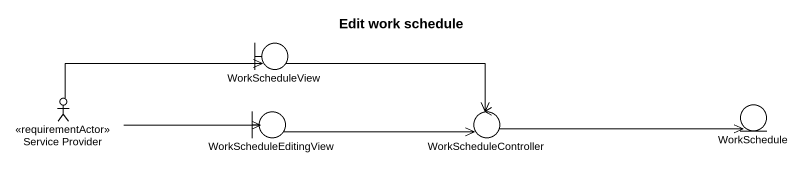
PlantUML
@startuml
title Edit work schedule
boundary WorkScheduleView
actor "Service Provider" as Service_Provider <<requirementActor>>
boundary WorkScheduleEditingView
control WorkScheduleController
entity WorkSchedule
WorkScheduleView -right-> WorkScheduleController
Service_Provider -right-> WorkScheduleView
Service_Provider -right-> WorkScheduleEditingView
WorkScheduleEditingView -right-> WorkScheduleController
WorkScheduleController -right-> WorkSchedule
@enduml
